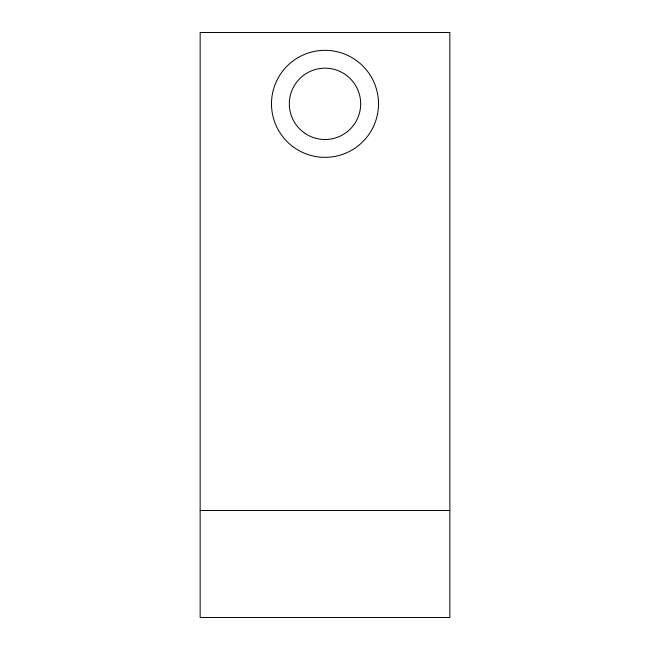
<?xml version="1.0" encoding="UTF-8"?>
<svg xmlns="http://www.w3.org/2000/svg" width="650" height="650" viewBox="0 0 650 650"><rect width="100%" height="100%" fill="white"/><g stroke="black" fill="none" stroke-linecap="round" stroke-linejoin="round"><path stroke-width="0.97" d="M200.151 510.486L449.849 510.486M449.849 32.5L200.151 32.5L200.151 617.5L449.849 617.5L449.849 32.5M292.793 146.567A53.503 53.503 0 0 0 378.105 110.37A53.503 53.503 0 0 0 304.102 54.584A53.503 53.503 0 0 0 292.793 146.567M305.281 133.567A35.669 35.669 0 0 0 360.604 106.056A35.669 35.669 0 0 0 309.116 71.898A35.669 35.669 0 0 0 305.281 133.567"/></g></svg>
